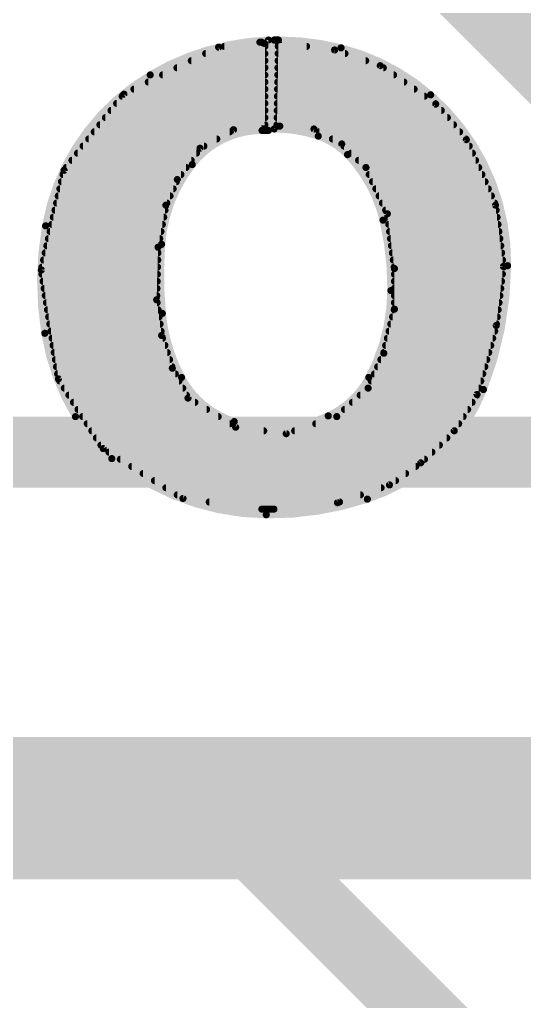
# Model space of a CAD drawing. Extents: x -15.6 to 82.7, y -6.5 to 54.7.
# Drawn here: x 41.205 to 43.006, y 42.49 to 45.993 of the extents above; entities that cross this region are included whole.
import ezdxf

# ---------------------------------------------------------------- set-up
doc = ezdxf.new("R2010")
doc.units = 0
for name, color, linetype in [('1', 12, 'CONTINUOUS'), ('16', 132, 'CONTINUOUS'), ('21', 41, 'CONTINUOUS'), ('22', 40, 'CONTINUOUS')]:
    doc.layers.add(name, color=color, linetype=linetype)

msp = doc.modelspace()

# ---------------------------------------------------------------- linework, layer by layer
at = {"layer": '1', "const_width": 0.254}
for points in [[(43.18, 45.72), (41.91, 46.99)], [(44.45, 44.45), (40.64, 44.45)], [(41.91, 43.18), (31.75, 43.18)], [(43.18, 41.91), (41.91, 43.18)]]:
    msp.add_lwpolyline(points, dxfattribs=at)
at = {"layer": '1', "const_width": 0.127}
for points in [[(41.9549, 43.2249, 1), (41.8651, 43.1351)], [(41.91, 43.1165, 1), (41.91, 43.2435)]]:
    msp.add_lwpolyline(points, format="xyb", dxfattribs=at)
at = {"layer": '16', "const_width": 0.254}
msp.add_lwpolyline([(62.23, 43.18), (12.7, 43.18)], dxfattribs=at)
at = {"layer": '21'}
for points, const_width in [([(42.0929, 45.9207, 0.1246), (41.6712, 45.7962)], 0.0254), ([(42.0624, 45.9194, 1), (42.0624, 45.9067)], 0.0127), ([(42.0698, 45.9189, 1), (42.0652, 45.9071)], 0.0127), ([(42.0632, 45.9067, 1), (42.0616, 45.9193)], 0.0127), ([(42.0675, 45.9067, 1), (42.0675, 45.9194)], 0.0127), ([(42.0992, 45.9207, 1), (42.0866, 45.9207)], 0.0127), ([(42.0931, 45.9144, 1), (42.0927, 45.927)], 0.0127), ([(42.1132, 45.9271, 1), (42.1132, 45.9144)], 0.0127), ([(42.1195, 45.9207, 1), (42.1069, 45.9207)], 0.0127), ([(42.352, 45.8927, 0.0624), (42.1284, 45.9207)], 0.0254), ([(42.1284, 45.9271, 1), (42.1284, 45.9144)], 0.0127), ([(42.1284, 45.9144, 1), (42.1284, 45.9271)], 0.0127), ([(41.9143, 45.9016, 1), (41.9159, 45.889)], 0.0127), ([(41.9179, 45.8896, 1), (41.9123, 45.901)], 0.0127), ([(41.9359, 45.9042, 1), (41.9359, 45.8915)], 0.0127), ([(42.0866, 45.908, 1), (42.0739, 45.908)], 0.0127), ([(42.0779, 45.9021, 1), (42.0825, 45.9139)], 0.0127), ([(42.0802, 45.8915, 1), (42.0802, 45.9042)], 0.0127), ([(42.1282, 45.9042, 1), (42.1282, 45.8915)], 0.0127), ([(42.1292, 45.9168, 1), (42.1276, 45.9042)], 0.0127), ([(42.1347, 45.9104, 1), (42.1221, 45.9106)], 0.0127), ([(42.2288, 45.8915, 1), (42.2288, 45.9042)], 0.0127), ([(42.3312, 45.8911, 1), (42.327, 45.8791)], 0.0127), ([(42.3283, 45.8788, 1), (42.3299, 45.8914)], 0.0127), ([(42.3536, 45.8989, 1), (42.3504, 45.8865)], 0.0127), ([(42.672, 45.7251, 0.1172), (42.352, 45.8927)], 0.0254), ([(42.3504, 45.8865, 1), (42.3536, 45.8989)], 0.0127), ([(41.8178, 45.8533, 1), (41.8178, 45.8407)], 0.0127), ([(41.869, 45.8787, 1), (41.869, 45.8661)], 0.0127), ([(42.0802, 45.8661, 1), (42.0802, 45.8787)], 0.0127), ([(42.0802, 45.8407, 1), (42.0802, 45.8533)], 0.0127), ([(42.1273, 45.8533, 1), (42.1273, 45.8407)], 0.0127), ([(42.1278, 45.8787, 1), (42.1278, 45.8661)], 0.0127), ([(42.366, 45.8661, 1), (42.366, 45.8787)], 0.0127), ([(42.4399, 45.8407, 1), (42.4399, 45.8533)], 0.0127), ([(41.7666, 45.828, 1), (41.7666, 45.8153)], 0.0127), ([(42.0802, 45.8153, 1), (42.0802, 45.828)], 0.0127), ([(42.1269, 45.828, 1), (42.1269, 45.8153)], 0.0127), ([(42.4953, 45.8344, 1), (42.4881, 45.824)], 0.0127), ([(42.4896, 45.8232, 1), (42.4938, 45.8352)], 0.0127), ([(42.5027, 45.8153, 1), (42.5027, 45.828)], 0.0127), ([(41.6712, 45.7962, 0.2183), (41.2979, 45.2577)], 0.0254), ([(41.668, 45.8017, 1), (41.6744, 45.7907)], 0.0127), ([(41.6744, 45.7907, 1), (41.668, 45.8017)], 0.0127), ([(41.7155, 45.8025, 1), (41.7155, 45.7899)], 0.0127), ([(42.0802, 45.7899, 1), (42.0802, 45.8025)], 0.0127), ([(42.1265, 45.8025, 1), (42.1265, 45.7899)], 0.0127), ([(42.5394, 45.7899, 1), (42.5394, 45.8025)], 0.0127), ([(41.6132, 45.7518, 1), (41.6132, 45.7391)], 0.0127), ([(41.6643, 45.7771, 1), (41.6643, 45.7645)], 0.0127), ([(42.0802, 45.7645, 1), (42.0802, 45.7771)], 0.0127), ([(42.0802, 45.7391, 1), (42.0802, 45.7518)], 0.0127), ([(42.1256, 45.7518, 1), (42.1256, 45.7391)], 0.0127), ([(42.126, 45.7771, 1), (42.126, 45.7645)], 0.0127), ([(42.5761, 45.7645, 1), (42.5761, 45.7771)], 0.0127), ([(42.6128, 45.7391, 1), (42.6128, 45.7518)], 0.0127), ([(41.5713, 45.7263, 1), (41.5713, 45.7137)], 0.0127), ([(41.5745, 45.7333, 1), (41.5801, 45.7219)], 0.0127), ([(41.5823, 45.7237, 1), (41.5723, 45.7315)], 0.0127), ([(42.0802, 45.7137, 1), (42.0802, 45.7263)], 0.0127), ([(42.1252, 45.7263, 1), (42.1252, 45.7137)], 0.0127), ([(42.6495, 45.7137, 1), (42.6495, 45.7263)], 0.0127), ([(42.9463, 45.1155, 0.2195), (42.672, 45.7251)], 0.0254), ([(42.6762, 45.7299, 1), (42.6678, 45.7203)], 0.0127), ([(42.6678, 45.7203, 1), (42.6762, 45.7299)], 0.0127), ([(41.5314, 45.6756, 1), (41.5314, 45.6629)], 0.0127), ([(41.5514, 45.7009, 1), (41.5514, 45.6883)], 0.0127), ([(42.0802, 45.6883, 1), (42.0802, 45.7009)], 0.0127), ([(42.0802, 45.6629, 1), (42.0802, 45.6756)], 0.0127), ([(42.1243, 45.6756, 1), (42.1243, 45.6629)], 0.0127), ([(42.1248, 45.7009, 1), (42.1248, 45.6883)], 0.0127), ([(42.6946, 45.6962, 1), (42.685, 45.688)], 0.0127), ([(42.6862, 45.6883, 1), (42.6862, 45.7009)], 0.0127), ([(42.6862, 45.6869, 1), (42.6934, 45.6973)], 0.0127), ([(42.7095, 45.6629, 1), (42.7095, 45.6756)], 0.0127), ([(41.5115, 45.6501, 1), (41.5115, 45.6375)], 0.0127), ([(42.0802, 45.6375, 1), (42.0802, 45.6501)], 0.0127), ([(42.1239, 45.6501, 1), (42.1239, 45.6375)], 0.0127), ([(42.7313, 45.6375, 1), (42.7313, 45.6501)], 0.0127), ([(41.4916, 45.6247, 1), (41.4916, 45.6121)], 0.0127), ([(42.07, 45.5981, 0.2316), (41.8211, 45.4762)], 0.0254), ([(41.9675, 45.6069, 1), (41.9693, 45.5943)], 0.0127), ([(41.9715, 45.595, 1), (41.9653, 45.6062)], 0.0127), ([(42.07, 45.6044, 1), (42.07, 45.5918)], 0.0127), ([(42.07, 45.5918, 1), (42.07, 45.6044)], 0.0127), ([(42.0739, 45.6159, 1), (42.0866, 45.6159)], 0.0127), ([(42.0811, 45.6096, 1), (42.0793, 45.6222)], 0.0127), ([(42.0802, 45.6121, 1), (42.0802, 45.6247)], 0.0127), ([(42.0929, 45.5918, 1), (42.0929, 45.6044)], 0.0127), ([(42.2707, 45.5778, 0.0828), (42.1132, 45.6032)], 0.0254), ([(42.1132, 45.6095, 1), (42.1132, 45.5969)], 0.0127), ([(42.1234, 45.6197, 1), (42.1234, 45.607)], 0.0127), ([(42.1171, 45.6134, 1), (42.1297, 45.6132)], 0.0127), ([(42.1235, 45.6247, 1), (42.1235, 45.6121)], 0.0127), ([(42.134, 45.6196, 1), (42.133, 45.607)], 0.0127), ([(42.1335, 45.607, 1), (42.1335, 45.6197)], 0.0127), ([(42.2584, 45.6088, 1), (42.2524, 45.5976)], 0.0127), ([(42.2549, 45.5969, 1), (42.2559, 45.6095)], 0.0127), ([(42.7532, 45.6121, 1), (42.7532, 45.6247)], 0.0127), ([(41.4517, 45.5739, 1), (41.4517, 45.5613)], 0.0127), ([(41.4716, 45.5994, 1), (41.4716, 45.5867)], 0.0127), ([(41.9087, 45.5613, 1), (41.9087, 45.5739)], 0.0127), ([(41.9547, 45.5867, 1), (41.9547, 45.5994)], 0.0127), ([(42.0866, 45.5981, 1), (42.0992, 45.5981)], 0.0127), ([(42.1069, 45.6032, 1), (42.1195, 45.6032)], 0.0127), ([(42.3748, 45.5117, 0.1209), (42.2707, 45.5778)], 0.0254), ([(42.2727, 45.5838, 1), (42.2687, 45.5718)], 0.0127), ([(42.2743, 45.5994, 1), (42.2743, 45.5867)], 0.0127), ([(42.2687, 45.5718, 1), (42.2727, 45.5838)], 0.0127), ([(42.3215, 45.5739, 1), (42.3215, 45.5613)], 0.0127), ([(42.775, 45.5867, 1), (42.775, 45.5994)], 0.0127), ([(42.8048, 45.5677, 1), (42.7932, 45.5625)], 0.0127), ([(42.7942, 45.561, 1), (42.8038, 45.5692)], 0.0127), ([(42.7968, 45.5613, 1), (42.7968, 45.5739)], 0.0127), ([(41.4317, 45.5485, 1), (41.4317, 45.5359)], 0.0127), ([(41.8459, 45.5402, 1), (41.8521, 45.529)], 0.0127), ([(41.8541, 45.5309, 1), (41.8439, 45.5383)], 0.0127), ([(41.8628, 45.5359, 1), (41.8628, 45.5485)], 0.0127), ([(42.3589, 45.5544, 1), (42.3501, 45.5452)], 0.0127), ([(42.3515, 45.5442, 1), (42.3575, 45.5554)], 0.0127), ([(42.3623, 45.5485, 1), (42.3623, 45.5359)], 0.0127), ([(42.8092, 45.5359, 1), (42.8092, 45.5485)], 0.0127), ([(41.4118, 45.5232, 1), (41.4118, 45.5105)], 0.0127), ([(41.8361, 45.5105, 1), (41.8361, 45.5232)], 0.0127), ([(42.5018, 45.278, 0.1342), (42.3748, 45.5117)], 0.0254), ([(42.3794, 45.5161, 1), (42.3702, 45.5073)], 0.0127), ([(42.3702, 45.5073, 1), (42.3794, 45.5161)], 0.0127), ([(42.3885, 45.5232, 1), (42.3885, 45.5105)], 0.0127), ([(42.8205, 45.5105, 1), (42.8205, 45.5232)], 0.0127), ([(41.3719, 45.4723, 1), (41.3719, 45.4597)], 0.0127), ([(41.3919, 45.4977, 1), (41.3919, 45.4851)], 0.0127), ([(41.8211, 45.4762, 0.1478), (41.7119, 45.1917)], 0.0254), ([(41.7992, 45.4597, 1), (41.7992, 45.4723)], 0.0127), ([(41.8161, 45.4801, 1), (41.8261, 45.4723)], 0.0127), ([(41.8261, 45.4723, 1), (41.8161, 45.4801)], 0.0127), ([(41.8176, 45.4851, 1), (41.8176, 45.4977)], 0.0127), ([(42.4147, 45.4977, 1), (42.4147, 45.4851)], 0.0127), ([(42.4467, 45.4687, 1), (42.4351, 45.4633)], 0.0127), ([(42.4409, 45.4723, 1), (42.4409, 45.4597)], 0.0127), ([(42.4365, 45.4614, 1), (42.4453, 45.4706)], 0.0127), ([(42.8318, 45.4851, 1), (42.8318, 45.4977)], 0.0127), ([(42.8431, 45.4597, 1), (42.8431, 45.4723)], 0.0127), ([(41.3604, 45.447, 1), (41.3604, 45.4343)], 0.0127), ([(41.3589, 45.4597, 1), (41.3689, 45.4519)], 0.0127), ([(41.3701, 45.4544, 1), (41.3577, 45.4572)], 0.0127), ([(41.7736, 45.4202, 1), (41.762, 45.4254)], 0.0127), ([(41.7807, 45.4343, 1), (41.7807, 45.447)], 0.0127), ([(42.4526, 45.447, 1), (42.4526, 45.4343)], 0.0127), ([(42.8545, 45.4343, 1), (42.8545, 45.447)], 0.0127), ([(41.3488, 45.3961, 1), (41.3488, 45.3835)], 0.0127), ([(41.3546, 45.4215, 1), (41.3546, 45.4089)], 0.0127), ([(41.7531, 45.3835, 1), (41.7531, 45.3961)], 0.0127), ([(41.7627, 45.4265, 1), (41.7729, 45.4191)], 0.0127), ([(41.7644, 45.4089, 1), (41.7644, 45.4215)], 0.0127), ([(42.4643, 45.4215, 1), (42.4643, 45.4089)], 0.0127), ([(42.4761, 45.3961, 1), (42.4761, 45.3835)], 0.0127), ([(42.8658, 45.4089, 1), (42.8658, 45.4215)], 0.0127), ([(42.8771, 45.3835, 1), (42.8771, 45.3961)], 0.0127), ([(41.343, 45.3708, 1), (41.343, 45.3581)], 0.0127), ([(41.7418, 45.3581, 1), (41.7418, 45.3708)], 0.0127), ([(42.4878, 45.3708, 1), (42.4878, 45.3581)], 0.0127), ([(42.8884, 45.3581, 1), (42.8884, 45.3708)], 0.0127), ([(41.3372, 45.3453, 1), (41.3372, 45.3327)], 0.0127), ([(41.7213, 45.334, 1), (41.7329, 45.3288)], 0.0127), ([(41.7333, 45.3302, 1), (41.7209, 45.3326)], 0.0127), ([(41.7305, 45.3327, 1), (41.7305, 45.3453)], 0.0127), ([(42.4995, 45.3453, 1), (42.4995, 45.3327)], 0.0127), ([(42.9094, 45.3322, 1), (42.8968, 45.3306)], 0.0127), ([(42.8973, 45.3288, 1), (42.9089, 45.334)], 0.0127), ([(42.8997, 45.3327, 1), (42.8997, 45.3453)], 0.0127), ([(41.3256, 45.2946, 1), (41.3256, 45.2819)], 0.0127), ([(41.3314, 45.3199, 1), (41.3314, 45.3073)], 0.0127), ([(41.7191, 45.2819, 1), (41.7191, 45.2946)], 0.0127), ([(41.7238, 45.3073, 1), (41.7238, 45.3199)], 0.0127), ([(42.5112, 45.3199, 1), (42.5112, 45.3073)], 0.0127), ([(42.5234, 45.3017, 1), (42.5108, 45.3001)], 0.0127), ([(42.5113, 45.2982, 1), (42.5229, 45.3036)], 0.0127), ([(42.5188, 45.2946, 1), (42.5188, 45.2819)], 0.0127), ([(42.9054, 45.3073, 1), (42.9054, 45.3199)], 0.0127), ([(42.9086, 45.2819, 1), (42.9086, 45.2946)], 0.0127), ([(41.2979, 45.2577, 0.0851), (41.2953, 44.8742)], 0.0254), ([(41.2916, 45.2588, 1), (41.3042, 45.2566)], 0.0127), ([(41.3042, 45.2566, 1), (41.2916, 45.2588)], 0.0127), ([(41.3198, 45.2692, 1), (41.3198, 45.2565)], 0.0127), ([(41.7143, 45.2565, 1), (41.7143, 45.2692)], 0.0127), ([(42.5298, 45.0266, 0.0602), (42.5018, 45.278)], 0.0254), ([(42.508, 45.2795, 1), (42.4956, 45.2765)], 0.0127), ([(42.4956, 45.2765, 1), (42.508, 45.2795)], 0.0127), ([(42.5221, 45.2692, 1), (42.5221, 45.2565)], 0.0127), ([(42.9119, 45.2565, 1), (42.9119, 45.2692)], 0.0127), ([(41.314, 45.2437, 1), (41.314, 45.2311)], 0.0127), ([(41.7096, 45.2311, 1), (41.7096, 45.2437)], 0.0127), ([(42.5253, 45.2437, 1), (42.5253, 45.2311)], 0.0127), ([(42.9151, 45.2311, 1), (42.9151, 45.2437)], 0.0127), ([(41.3024, 45.193, 1), (41.3024, 45.1803)], 0.0127), ([(41.3082, 45.2184, 1), (41.3082, 45.2057)], 0.0127), ([(41.7055, 45.1813, 1), (41.6929, 45.1817)], 0.0127), ([(41.7002, 45.1803, 1), (41.7002, 45.193)], 0.0127), ([(41.7119, 45.1917, 0.0416), (41.7144, 44.9453)], 0.0254), ([(41.7049, 45.2057, 1), (41.7049, 45.2184)], 0.0127), ([(41.7182, 45.1912, 1), (41.7056, 45.1922)], 0.0127), ([(41.7056, 45.1922, 1), (41.7182, 45.1912)], 0.0127), ([(42.5286, 45.2184, 1), (42.5286, 45.2057)], 0.0127), ([(42.5319, 45.193, 1), (42.5319, 45.1803)], 0.0127), ([(42.9184, 45.2057, 1), (42.9184, 45.2184)], 0.0127), ([(42.9217, 45.1803, 1), (42.9217, 45.193)], 0.0127), ([(41.2965, 45.1675, 1), (41.2965, 45.1549)], 0.0127), ([(41.693, 45.1827, 1), (41.7054, 45.1803)], 0.0127), ([(41.6987, 45.1549, 1), (41.6987, 45.1675)], 0.0127), ([(42.5352, 45.1675, 1), (42.5352, 45.1549)], 0.0127), ([(42.9249, 45.1549, 1), (42.9249, 45.1675)], 0.0127), ([(41.2849, 45.1168, 1), (41.2849, 45.1041)], 0.0127), ([(41.2907, 45.1422, 1), (41.2907, 45.1295)], 0.0127), ([(41.6973, 45.1041, 1), (41.6973, 45.1168)], 0.0127), ([(41.698, 45.1295, 1), (41.698, 45.1422)], 0.0127), ([(42.5385, 45.1422, 1), (42.5385, 45.1295)], 0.0127), ([(42.5418, 45.1168, 1), (42.5418, 45.1041)], 0.0127), ([(42.86, 44.6735, 0.092), (42.9463, 45.1155)], 0.0254), ([(42.9248, 45.1121, 1), (42.9374, 45.1137)], 0.0127), ([(42.9374, 45.1121, 1), (42.9248, 45.1137)], 0.0127), ([(42.9282, 45.1295, 1), (42.9282, 45.1422)], 0.0127), ([(42.9308, 45.1041, 1), (42.9308, 45.1168)], 0.0127), ([(42.94, 45.1156, 1), (42.9526, 45.1154)], 0.0127), ([(42.9526, 45.1154, 1), (42.94, 45.1156)], 0.0127), ([(41.2889, 45.1012, 1), (41.2763, 45.0992)], 0.0127), ([(41.2764, 45.1016, 1), (41.2888, 45.0988)], 0.0127), ([(41.285, 45.0913, 1), (41.285, 45.0787)], 0.0127), ([(41.6966, 45.0787, 1), (41.6966, 45.0913)], 0.0127), ([(42.5425, 45.0913, 1), (42.5425, 45.0787)], 0.0127), ([(42.5489, 45.1053, 1), (42.5362, 45.1053)], 0.0127), ([(42.5362, 45.1045, 1), (42.5488, 45.1061)], 0.0127), ([(42.9277, 45.0787, 1), (42.9277, 45.0913)], 0.0127), ([(41.289, 45.066, 1), (41.289, 45.0533)], 0.0127), ([(41.6959, 45.0533, 1), (41.6959, 45.066)], 0.0127), ([(42.5425, 45.066, 1), (42.5425, 45.0533)], 0.0127), ([(42.9247, 45.0533, 1), (42.9247, 45.066)], 0.0127), ([(41.293, 45.0406, 1), (41.293, 45.0279)], 0.0127), ([(41.297, 45.0151, 1), (41.297, 45.0025)], 0.0127), ([(41.6945, 45.0025, 1), (41.6945, 45.0151)], 0.0127), ([(41.6952, 45.0279, 1), (41.6952, 45.0406)], 0.0127), ([(42.451, 44.7167, 0.1204), (42.5298, 45.0266)], 0.0254), ([(42.5361, 45.0265, 1), (42.5235, 45.0267)], 0.0127), ([(42.5235, 45.0267, 1), (42.5361, 45.0265)], 0.0127), ([(42.5425, 45.0406, 1), (42.5425, 45.0279)], 0.0127), ([(42.5425, 45.0151, 1), (42.5425, 45.0025)], 0.0127), ([(42.9186, 45.0025, 1), (42.9186, 45.0151)], 0.0127), ([(42.9216, 45.0279, 1), (42.9216, 45.0406)], 0.0127), ([(41.3009, 44.9898, 1), (41.3009, 44.9771)], 0.0127), ([(41.7004, 44.9945, 1), (41.6878, 44.9927)], 0.0127), ([(41.6878, 44.9938, 1), (41.7004, 44.9934)], 0.0127), ([(41.6955, 44.9771, 1), (41.6955, 44.9898)], 0.0127), ([(42.5425, 44.9898, 1), (42.5425, 44.9771)], 0.0127), ([(42.9155, 44.9771, 1), (42.9155, 44.9898)], 0.0127), ([(41.3049, 44.9644, 1), (41.3049, 44.9517)], 0.0127), ([(41.3089, 44.9389, 1), (41.3089, 44.9263)], 0.0127), ([(41.6991, 44.9517, 1), (41.6991, 44.9644)], 0.0127), ([(41.7026, 44.9263, 1), (41.7026, 44.9389)], 0.0127), ([(41.7144, 44.9453, 0.0995), (41.783, 44.7167)], 0.0254), ([(41.7207, 44.9459, 1), (41.7081, 44.9447)], 0.0127), ([(41.7081, 44.9447, 1), (41.7207, 44.9459)], 0.0127), ([(42.5357, 44.9389, 1), (42.5357, 44.9263)], 0.0127), ([(42.5419, 44.9644, 1), (42.5419, 44.9517)], 0.0127), ([(42.5487, 44.959, 1), (42.5363, 44.962)], 0.0127), ([(42.5362, 44.9605, 1), (42.5489, 44.9605)], 0.0127), ([(42.9094, 44.9263, 1), (42.9094, 44.9389)], 0.0127), ([(42.9124, 44.9517, 1), (42.9124, 44.9644)], 0.0127), ([(41.3129, 44.9136, 1), (41.3129, 44.9009)], 0.0127), ([(41.7062, 44.9009, 1), (41.7062, 44.9136)], 0.0127), ([(42.5296, 44.9136, 1), (42.5296, 44.9009)], 0.0127), ([(42.9118, 44.9004, 1), (42.8996, 44.9038)], 0.0127), ([(42.9063, 44.9009, 1), (42.9063, 44.9136)], 0.0127), ([(41.2953, 44.8742, 0.0949), (41.4045, 44.577)], 0.0254), ([(41.3016, 44.8752, 1), (41.289, 44.8732)], 0.0127), ([(41.289, 44.8732, 1), (41.3016, 44.8752)], 0.0127), ([(41.3169, 44.8882, 1), (41.3169, 44.8755)], 0.0127), ([(41.7179, 44.8686, 1), (41.7059, 44.8646)], 0.0127), ([(41.7098, 44.8755, 1), (41.7098, 44.8882)], 0.0127), ([(42.5235, 44.8882, 1), (42.5235, 44.8755)], 0.0127), ([(42.8994, 44.9029, 1), (42.912, 44.9013)], 0.0127), ([(42.9001, 44.8755, 1), (42.9001, 44.8882)], 0.0127), ([(41.3209, 44.8627, 1), (41.3209, 44.8501)], 0.0127), ([(41.3249, 44.8374, 1), (41.3249, 44.8247)], 0.0127), ([(41.7056, 44.8657, 1), (41.7182, 44.8675)], 0.0127), ([(41.7152, 44.8501, 1), (41.7152, 44.8627)], 0.0127), ([(41.7235, 44.8247, 1), (41.7235, 44.8374)], 0.0127), ([(42.5112, 44.8374, 1), (42.5112, 44.8247)], 0.0127), ([(42.5173, 44.8627, 1), (42.5173, 44.8501)], 0.0127), ([(42.8859, 44.8247, 1), (42.8859, 44.8374)], 0.0127), ([(42.893, 44.8501, 1), (42.893, 44.8627)], 0.0127), ([(41.3288, 44.812, 1), (41.3288, 44.7993)], 0.0127), ([(41.7318, 44.7993, 1), (41.7318, 44.812)], 0.0127), ([(42.4982, 44.8046, 1), (42.5106, 44.8016)], 0.0127), ([(42.505, 44.812, 1), (42.505, 44.7993)], 0.0127), ([(42.5102, 44.8005, 1), (42.4986, 44.8057)], 0.0127), ([(42.8788, 44.7993, 1), (42.8788, 44.812)], 0.0127), ([(41.3328, 44.7865, 1), (41.3328, 44.7739)], 0.0127), ([(41.7401, 44.7739, 1), (41.7401, 44.7865)], 0.0127), ([(42.4941, 44.7865, 1), (42.4941, 44.7739)], 0.0127), ([(42.8718, 44.7739, 1), (42.8718, 44.7865)], 0.0127), ([(41.3368, 44.7612, 1), (41.3368, 44.7485)], 0.0127), ([(41.3408, 44.7358, 1), (41.3408, 44.7231)], 0.0127), ([(41.7556, 44.7526, 1), (41.7444, 44.7468)], 0.0127), ([(41.744, 44.7477, 1), (41.756, 44.7517)], 0.0127), ([(41.7483, 44.7485, 1), (41.7483, 44.7612)], 0.0127), ([(41.7606, 44.7231, 1), (41.7606, 44.7358)], 0.0127), ([(42.4713, 44.7358, 1), (42.4713, 44.7231)], 0.0127), ([(42.4827, 44.7612, 1), (42.4827, 44.7485)], 0.0127), ([(42.8576, 44.7231, 1), (42.8576, 44.7358)], 0.0127), ([(42.8647, 44.7485, 1), (42.8647, 44.7612)], 0.0127), ([(41.3489, 44.715, 1), (41.3383, 44.7082)], 0.0127), ([(41.3373, 44.7106, 1), (41.3499, 44.7126)], 0.0127), ([(41.3485, 44.7103, 1), (41.3485, 44.6977)], 0.0127), ([(41.7739, 44.6977, 1), (41.7739, 44.7103)], 0.0127), ([(41.783, 44.7167, 0.1942), (41.971, 44.5592)], 0.0254), ([(41.7886, 44.7197, 1), (41.7774, 44.7137)], 0.0127), ([(41.7774, 44.7137, 1), (41.7886, 44.7197)], 0.0127), ([(42.3062, 44.5795, 0.1633), (42.451, 44.7167)], 0.0254), ([(42.4454, 44.7197, 1), (42.4566, 44.7137)], 0.0127), ([(42.4566, 44.7137, 1), (42.4454, 44.7197)], 0.0127), ([(42.4599, 44.7103, 1), (42.4599, 44.6977)], 0.0127), ([(42.8506, 44.6977, 1), (42.8506, 44.7103)], 0.0127), ([(41.3648, 44.685, 1), (41.3648, 44.6723)], 0.0127), ([(41.3811, 44.6596, 1), (41.3811, 44.6469)], 0.0127), ([(41.7872, 44.6723, 1), (41.7872, 44.685)], 0.0127), ([(41.8006, 44.6469, 1), (41.8006, 44.6596)], 0.0127), ([(42.4205, 44.6596, 1), (42.4205, 44.6469)], 0.0127), ([(42.4459, 44.2824, 0.2224), (42.86, 44.6735)], 0.0254), ([(42.4485, 44.685, 1), (42.4485, 44.6723)], 0.0127), ([(42.4427, 44.6812, 1), (42.4543, 44.676)], 0.0127), ([(42.4528, 44.6739, 1), (42.4442, 44.6833)], 0.0127), ([(42.8425, 44.6523, 1), (42.8317, 44.6591)], 0.0127), ([(42.8355, 44.6469, 1), (42.8355, 44.6596)], 0.0127), ([(42.8435, 44.6723, 1), (42.8435, 44.685)], 0.0127), ([(42.8541, 44.6758, 1), (42.8659, 44.6712)], 0.0127), ([(42.8659, 44.6712, 1), (42.8541, 44.6758)], 0.0127), ([(41.3975, 44.6341, 1), (41.3975, 44.6215)], 0.0127), ([(41.8092, 44.6484, 1), (41.8026, 44.6376)], 0.0127), ([(41.8003, 44.6401, 1), (41.8115, 44.6459)], 0.0127), ([(41.8307, 44.6215, 1), (41.8307, 44.6341)], 0.0127), ([(42.3926, 44.6341, 1), (42.3926, 44.6215)], 0.0127), ([(42.8196, 44.6215, 1), (42.8196, 44.6341)], 0.0127), ([(42.831, 44.6574, 1), (42.8432, 44.654)], 0.0127), ([(41.4138, 44.6088, 1), (41.4138, 44.5961)], 0.0127), ([(41.8722, 44.5961, 1), (41.8722, 44.6088)], 0.0127), ([(42.3647, 44.6088, 1), (42.3647, 44.5961)], 0.0127), ([(42.8036, 44.5961, 1), (42.8036, 44.6088)], 0.0127), ([(41.4045, 44.577, 0.0859), (41.5341, 44.4271)], 0.0254), ([(41.4099, 44.5803, 1), (41.3991, 44.5737)], 0.0127), ([(41.3991, 44.5737, 1), (41.4099, 44.5803)], 0.0127), ([(41.4301, 44.5834, 1), (41.4301, 44.5707)], 0.0127), ([(41.4465, 44.5579, 1), (41.4465, 44.5453)], 0.0127), ([(41.9137, 44.5707, 1), (41.9137, 44.5834)], 0.0127), ([(41.9552, 44.5453, 1), (41.9552, 44.5579)], 0.0127), ([(41.971, 44.5592, 0.1897), (42.3062, 44.5795)], 0.0254), ([(41.973, 44.5652, 1), (41.969, 44.5532)], 0.0127), ([(41.969, 44.5532, 1), (41.973, 44.5652)], 0.0127), ([(42.2616, 44.5579, 1), (42.2616, 44.5453)], 0.0127), ([(42.3035, 44.5853, 1), (42.3089, 44.5737)], 0.0127), ([(42.3089, 44.5737, 1), (42.3035, 44.5853)], 0.0127), ([(42.3367, 44.5834, 1), (42.3367, 44.5707)], 0.0127), ([(42.3324, 44.5817, 1), (42.341, 44.5723)], 0.0127), ([(42.3387, 44.571, 1), (42.3347, 44.583)], 0.0127), ([(42.7717, 44.5453, 1), (42.7717, 44.5579)], 0.0127), ([(42.7877, 44.5707, 1), (42.7877, 44.5834)], 0.0127), ([(41.4628, 44.5326, 1), (41.4628, 44.5199)], 0.0127), ([(41.9768, 44.5452, 1), (41.9752, 44.5326)], 0.0127), ([(41.9727, 44.5335, 1), (41.9793, 44.5443)], 0.0127), ([(42.076, 44.5199, 1), (42.076, 44.5326)], 0.0127), ([(42.1544, 44.522, 1), (42.1584, 44.51)], 0.0127), ([(42.1556, 44.5097, 1), (42.1572, 44.5223)], 0.0127), ([(42.1865, 44.5326, 1), (42.1865, 44.5199)], 0.0127), ([(42.7504, 44.5296, 1), (42.7612, 44.5228)], 0.0127), ([(42.7602, 44.5216, 1), (42.7514, 44.5308)], 0.0127), ([(42.7558, 44.5199, 1), (42.7558, 44.5326)], 0.0127), ([(41.4791, 44.5072, 1), (41.4791, 44.4945)], 0.0127), ([(42.7293, 44.4945, 1), (42.7293, 44.5072)], 0.0127), ([(41.4954, 44.4817, 1), (41.4954, 44.4691)], 0.0127), ([(41.507, 44.4681, 1), (41.5002, 44.4573)], 0.0127), ([(41.4983, 44.4593, 1), (41.5089, 44.4661)], 0.0127), ([(41.5239, 44.4564, 1), (41.5239, 44.4437)], 0.0127), ([(42.6762, 44.4437, 1), (42.6762, 44.4564)], 0.0127), ([(42.7027, 44.4691, 1), (42.7027, 44.4817)], 0.0127), ([(41.5341, 44.4271, 0.1703), (42.0853, 44.2265)], 0.0254), ([(41.5381, 44.432, 1), (41.5301, 44.4222)], 0.0127), ([(41.5301, 44.4222, 1), (41.5381, 44.432)], 0.0127), ([(41.5646, 44.431, 1), (41.5646, 44.4183)], 0.0127), ([(42.632, 44.4165, 1), (42.6408, 44.4073)], 0.0127), ([(42.6401, 44.4067, 1), (42.6327, 44.4171)], 0.0127), ([(42.6497, 44.4183, 1), (42.6497, 44.431)], 0.0127), ([(41.6052, 44.4055, 1), (41.6052, 44.3929)], 0.0127), ([(41.6459, 44.3802, 1), (41.6459, 44.3675)], 0.0127), ([(42.5823, 44.3675, 1), (42.5823, 44.3802)], 0.0127), ([(42.6184, 44.3929, 1), (42.6184, 44.4055)], 0.0127), ([(41.6865, 44.3548, 1), (41.6865, 44.3421)], 0.0127), ([(42.5463, 44.3421, 1), (42.5463, 44.3548)], 0.0127), ([(41.7271, 44.3293, 1), (41.7271, 44.3167)], 0.0127), ([(42.4949, 44.3167, 1), (42.4949, 44.3293)], 0.0127), ([(42.521, 44.3384, 1), (42.5284, 44.328)], 0.0127), ([(42.5268, 44.3272, 1), (42.5226, 44.3392)], 0.0127), ([(41.7678, 44.304, 1), (41.7678, 44.2913)], 0.0127), ([(41.789, 44.2912, 1), (41.7872, 44.2786)], 0.0127), ([(41.7847, 44.2795, 1), (41.7915, 44.2903)], 0.0127), ([(41.8819, 44.2786, 1), (41.8819, 44.2659)], 0.0127), ([(42.0853, 44.2265, 0.083), (42.4459, 44.2824)], 0.0254), ([(42.3372, 44.2757, 1), (42.3414, 44.2637)], 0.0127), ([(42.3399, 44.2634, 1), (42.3387, 44.276)], 0.0127), ([(42.3466, 44.2659, 1), (42.3466, 44.2786)], 0.0127), ([(42.4208, 44.2913, 1), (42.4208, 44.304)], 0.0127), ([(42.4439, 44.2884, 1), (42.4479, 44.2764)], 0.0127), ([(42.4479, 44.2764, 1), (42.4439, 44.2884)], 0.0127), ([(42.0693, 44.2531, 1), (42.0693, 44.2405)], 0.0127), ([(42.0872, 44.2506, 1), (42.0884, 44.238)], 0.0127), ([(42.0869, 44.238, 1), (42.0887, 44.2506)], 0.0127), ([(42.1126, 44.2405, 1), (42.1126, 44.2531)], 0.0127), ([(42.0854, 44.2328, 1), (42.0852, 44.2202)], 0.0127), ([(42.0852, 44.2202, 1), (42.0854, 44.2328)], 0.0127)]:
    msp.add_lwpolyline(points, format="xyb", dxfattribs=dict(at, const_width=const_width))
for points, const_width in [([(41.9151, 45.8953), (42.0624, 45.913)], 0.0254), ([(42.0624, 45.913), (42.0675, 45.913)], 0.0254), ([(42.0675, 45.913), (42.0802, 45.908)], 0.0254), ([(42.0929, 45.9207), (42.0929, 45.5981)], 0.0254), ([(42.1132, 45.6032), (42.1132, 45.9207)], 0.0254), ([(42.1132, 45.9207), (42.1284, 45.9207)], 0.0254), ([(41.5773, 45.7276), (41.9151, 45.8953)], 0.0254), ([(41.9359, 45.8978), (42.0802, 45.8978)], 0.0254), ([(42.0802, 45.908), (42.0802, 45.6159)], 0.0254), ([(42.1234, 45.6133), (42.1284, 45.9105)], 0.0254), ([(42.1282, 45.8978), (42.2288, 45.8978)], 0.0254), ([(42.1284, 45.9105), (42.3291, 45.8851)], 0.0254), ([(42.3291, 45.8851), (42.4917, 45.8292)], 0.0254), ([(41.8178, 45.847), (42.0802, 45.847)], 0.0254), ([(41.869, 45.8724), (42.0802, 45.8724)], 0.0254), ([(42.1273, 45.847), (42.4399, 45.847)], 0.0254), ([(42.1278, 45.8724), (42.366, 45.8724)], 0.0254), ([(41.7666, 45.8216), (42.0802, 45.8216)], 0.0254), ([(42.1269, 45.8216), (42.5027, 45.8216)], 0.0254), ([(42.4917, 45.8292), (42.6898, 45.6921)], 0.0254), ([(41.7155, 45.7962), (42.0802, 45.7962)], 0.0254), ([(42.1265, 45.7962), (42.5394, 45.7962)], 0.0254), ([(41.6132, 45.7454), (42.0802, 45.7454)], 0.0254), ([(41.6643, 45.7708), (42.0802, 45.7708)], 0.0254), ([(42.1256, 45.7454), (42.6128, 45.7454)], 0.0254), ([(42.126, 45.7708), (42.5761, 45.7708)], 0.0254), ([(41.3639, 45.4558), (41.5773, 45.7276)], 0.0254), ([(41.5713, 45.72), (42.0802, 45.72)], 0.0254), ([(42.1252, 45.72), (42.6495, 45.72)], 0.0254), ([(41.5314, 45.6692), (42.0802, 45.6692)], 0.0254), ([(41.5514, 45.6946), (42.0802, 45.6946)], 0.0254), ([(42.1243, 45.6692), (42.7095, 45.6692)], 0.0254), ([(42.1248, 45.6946), (42.6862, 45.6946)], 0.0254), ([(42.6898, 45.6921), (42.799, 45.5651)], 0.0254), ([(41.5115, 45.6438), (42.0802, 45.6438)], 0.0254), ([(42.1239, 45.6438), (42.7313, 45.6438)], 0.0254), ([(41.4916, 45.6184), (42.0802, 45.6184)], 0.0254), ([(41.9684, 45.6006), (41.849, 45.5346)], 0.0254), ([(42.0802, 45.6159), (41.9684, 45.6006)], 0.0254), ([(42.0929, 45.5981), (42.07, 45.5981)], 0.0254), ([(42.1335, 45.6133), (42.1234, 45.6133)], 0.0254), ([(42.1235, 45.6184), (42.7532, 45.6184)], 0.0254), ([(42.2554, 45.6032), (42.1335, 45.6133)], 0.0254), ([(42.3545, 45.5498), (42.2554, 45.6032)], 0.0254), ([(41.4517, 45.5676), (41.9087, 45.5676)], 0.0254), ([(41.4716, 45.593), (41.9547, 45.593)], 0.0254), ([(42.2743, 45.593), (42.775, 45.593)], 0.0254), ([(42.3215, 45.5676), (42.7968, 45.5676)], 0.0254), ([(42.799, 45.5651), (42.9031, 45.3314)], 0.0254), ([(41.4317, 45.5422), (41.8628, 45.5422)], 0.0254), ([(41.849, 45.5346), (41.7678, 45.4228)], 0.0254), ([(42.4409, 45.466), (42.3545, 45.5498)], 0.0254), ([(42.3623, 45.5422), (42.8092, 45.5422)], 0.0254), ([(41.4118, 45.5168), (41.8361, 45.5168)], 0.0254), ([(42.3885, 45.5168), (42.8205, 45.5168)], 0.0254), ([(41.3719, 45.466), (41.7992, 45.466)], 0.0254), ([(41.3919, 45.4914), (41.8176, 45.4914)], 0.0254), ([(42.4147, 45.4914), (42.8318, 45.4914)], 0.0254), ([(42.5171, 45.3009), (42.4409, 45.466)], 0.0254), ([(42.4409, 45.466), (42.8431, 45.466)], 0.0254), ([(41.2826, 45.1002), (41.3639, 45.4558)], 0.0254), ([(41.3604, 45.4406), (41.7807, 45.4406)], 0.0254), ([(41.7678, 45.4228), (41.7271, 45.3314)], 0.0254), ([(42.4526, 45.4406), (42.8545, 45.4406)], 0.0254), ([(41.3488, 45.3898), (41.7531, 45.3898)], 0.0254), ([(41.3546, 45.4152), (41.7644, 45.4152)], 0.0254), ([(42.4643, 45.4152), (42.8658, 45.4152)], 0.0254), ([(42.4761, 45.3898), (42.8771, 45.3898)], 0.0254), ([(41.343, 45.3644), (41.7418, 45.3644)], 0.0254), ([(42.4878, 45.3644), (42.8884, 45.3644)], 0.0254), ([(41.3372, 45.339), (41.7305, 45.339)], 0.0254), ([(41.7271, 45.3314), (41.6992, 45.1815)], 0.0254), ([(42.4995, 45.339), (42.8997, 45.339)], 0.0254), ([(42.9031, 45.3314), (42.9311, 45.1129)], 0.0254), ([(41.3256, 45.2882), (41.7191, 45.2882)], 0.0254), ([(41.3314, 45.3136), (41.7238, 45.3136)], 0.0254), ([(42.5112, 45.3136), (42.9054, 45.3136)], 0.0254), ([(42.5425, 45.1053), (42.5171, 45.3009)], 0.0254), ([(42.5188, 45.2882), (42.9086, 45.2882)], 0.0254), ([(41.3198, 45.2628), (41.7143, 45.2628)], 0.0254), ([(42.5221, 45.2628), (42.9119, 45.2628)], 0.0254), ([(41.314, 45.2374), (41.7096, 45.2374)], 0.0254), ([(42.5253, 45.2374), (42.9151, 45.2374)], 0.0254), ([(41.3024, 45.1866), (41.7002, 45.1866)], 0.0254), ([(41.3082, 45.212), (41.7049, 45.212)], 0.0254), ([(41.6992, 45.1815), (41.6941, 44.9936)], 0.0254), ([(42.5286, 45.212), (42.9184, 45.212)], 0.0254), ([(42.5319, 45.1866), (42.9217, 45.1866)], 0.0254), ([(41.2965, 45.1612), (41.6987, 45.1612)], 0.0254), ([(42.5352, 45.1612), (42.9249, 45.1612)], 0.0254), ([(41.2849, 45.1104), (41.6973, 45.1104)], 0.0254), ([(41.2907, 45.1358), (41.698, 45.1358)], 0.0254), ([(42.5385, 45.1358), (42.9282, 45.1358)], 0.0254), ([(42.5418, 45.1104), (42.9308, 45.1104)], 0.0254), ([(42.9311, 45.1129), (42.9057, 44.9021)], 0.0254), ([(41.3436, 44.7116), (41.2826, 45.1002)], 0.0254), ([(41.285, 45.085), (41.6966, 45.085)], 0.0254), ([(42.5425, 44.9605), (42.5425, 45.1053)], 0.0254), ([(42.5425, 45.085), (42.9277, 45.085)], 0.0254), ([(41.289, 45.0596), (41.6959, 45.0596)], 0.0254), ([(42.5425, 45.0596), (42.9247, 45.0596)], 0.0254), ([(41.293, 45.0342), (41.6952, 45.0342)], 0.0254), ([(41.297, 45.0088), (41.6945, 45.0088)], 0.0254), ([(42.5425, 45.0342), (42.9216, 45.0342)], 0.0254), ([(42.5425, 45.0088), (42.9186, 45.0088)], 0.0254), ([(41.3009, 44.9834), (41.6955, 44.9834)], 0.0254), ([(41.6941, 44.9936), (41.7119, 44.8666)], 0.0254), ([(42.5425, 44.9834), (42.9155, 44.9834)], 0.0254), ([(41.3049, 44.958), (41.6991, 44.958)], 0.0254), ([(41.3089, 44.9326), (41.7026, 44.9326)], 0.0254), ([(42.5044, 44.8031), (42.5425, 44.9605)], 0.0254), ([(42.5357, 44.9326), (42.9094, 44.9326)], 0.0254), ([(42.5419, 44.958), (42.9124, 44.958)], 0.0254), ([(41.3129, 44.9072), (41.7062, 44.9072)], 0.0254), ([(42.5296, 44.9072), (42.9063, 44.9072)], 0.0254), ([(42.9057, 44.9021), (42.8371, 44.6557)], 0.0254), ([(41.3169, 44.8818), (41.7098, 44.8818)], 0.0254), ([(41.7119, 44.8666), (41.75, 44.7497)], 0.0254), ([(42.5235, 44.8818), (42.9001, 44.8818)], 0.0254), ([(41.3209, 44.8564), (41.7152, 44.8564)], 0.0254), ([(41.3249, 44.831), (41.7235, 44.831)], 0.0254), ([(42.5112, 44.831), (42.8859, 44.831)], 0.0254), ([(42.5173, 44.8564), (42.893, 44.8564)], 0.0254), ([(41.3288, 44.8056), (41.7318, 44.8056)], 0.0254), ([(42.4485, 44.6786), (42.5044, 44.8031)], 0.0254), ([(42.505, 44.8056), (42.8788, 44.8056)], 0.0254), ([(41.3328, 44.7802), (41.7401, 44.7802)], 0.0254), ([(42.4941, 44.7802), (42.8718, 44.7802)], 0.0254), ([(41.3368, 44.7548), (41.7483, 44.7548)], 0.0254), ([(41.3408, 44.7294), (41.7606, 44.7294)], 0.0254), ([(41.75, 44.7497), (41.8059, 44.643)], 0.0254), ([(42.4713, 44.7294), (42.8576, 44.7294)], 0.0254), ([(42.4827, 44.7548), (42.8647, 44.7548)], 0.0254), ([(41.5036, 44.4627), (41.3436, 44.7116)], 0.0254), ([(41.3485, 44.704), (41.7739, 44.704)], 0.0254), ([(42.4599, 44.704), (42.8506, 44.704)], 0.0254), ([(41.3648, 44.6786), (41.7872, 44.6786)], 0.0254), ([(41.3811, 44.6532), (41.8006, 44.6532)], 0.0254), ([(42.3367, 44.577), (42.4485, 44.6786)], 0.0254), ([(42.4205, 44.6532), (42.8355, 44.6532)], 0.0254), ([(42.4485, 44.6786), (42.8435, 44.6786)], 0.0254), ([(42.8371, 44.6557), (42.7558, 44.5262)], 0.0254), ([(41.3975, 44.6278), (41.8307, 44.6278)], 0.0254), ([(41.8059, 44.643), (41.976, 44.5389)], 0.0254), ([(42.3926, 44.6278), (42.8196, 44.6278)], 0.0254), ([(41.4138, 44.6024), (41.8722, 44.6024)], 0.0254), ([(42.3647, 44.6024), (42.8036, 44.6024)], 0.0254), ([(41.4301, 44.577), (41.9137, 44.577)], 0.0254), ([(41.4465, 44.5516), (41.9552, 44.5516)], 0.0254), ([(42.1564, 44.516), (42.3367, 44.577)], 0.0254), ([(42.2616, 44.5516), (42.7717, 44.5516)], 0.0254), ([(42.3367, 44.577), (42.7877, 44.577)], 0.0254), ([(41.4628, 44.5262), (42.076, 44.5262)], 0.0254), ([(41.976, 44.5389), (42.1564, 44.516)], 0.0254), ([(42.1865, 44.5262), (42.7558, 44.5262)], 0.0254), ([(42.7558, 44.5262), (42.6364, 44.4119)], 0.0254), ([(41.4791, 44.5008), (42.7293, 44.5008)], 0.0254), ([(41.4954, 44.4754), (42.7027, 44.4754)], 0.0254), ([(41.7881, 44.2849), (41.5036, 44.4627)], 0.0254), ([(41.5239, 44.45), (42.6762, 44.45)], 0.0254), ([(41.5646, 44.4246), (42.6497, 44.4246)], 0.0254), ([(42.6364, 44.4119), (42.5247, 44.3332)], 0.0254), ([(41.6052, 44.3992), (42.6184, 44.3992)], 0.0254), ([(41.6459, 44.3738), (42.5823, 44.3738)], 0.0254), ([(41.6865, 44.3484), (42.5463, 44.3484)], 0.0254), ([(41.7271, 44.323), (42.4949, 44.323)], 0.0254), ([(42.5247, 44.3332), (42.3393, 44.2697)], 0.0254), ([(41.7678, 44.2976), (42.4208, 44.2976)], 0.0254), ([(42.0878, 44.2443), (41.7881, 44.2849)], 0.0254), ([(41.8819, 44.2722), (42.3466, 44.2722)], 0.0254), ([(42.3393, 44.2697), (42.0878, 44.2443)], 0.0254), ([(42.0693, 44.2468), (42.1126, 44.2468)], 0.0254), ([(45.72, 43.18), (15.24, 43.18)], 0.508)]:
    msp.add_lwpolyline(points, dxfattribs=dict(at, const_width=const_width))
at = {"layer": '22', "const_width": 0.508}
msp.add_lwpolyline([(45.72, 43.18), (15.24, 43.18)], dxfattribs=at)

doc.saveas('drawing.dxf')
